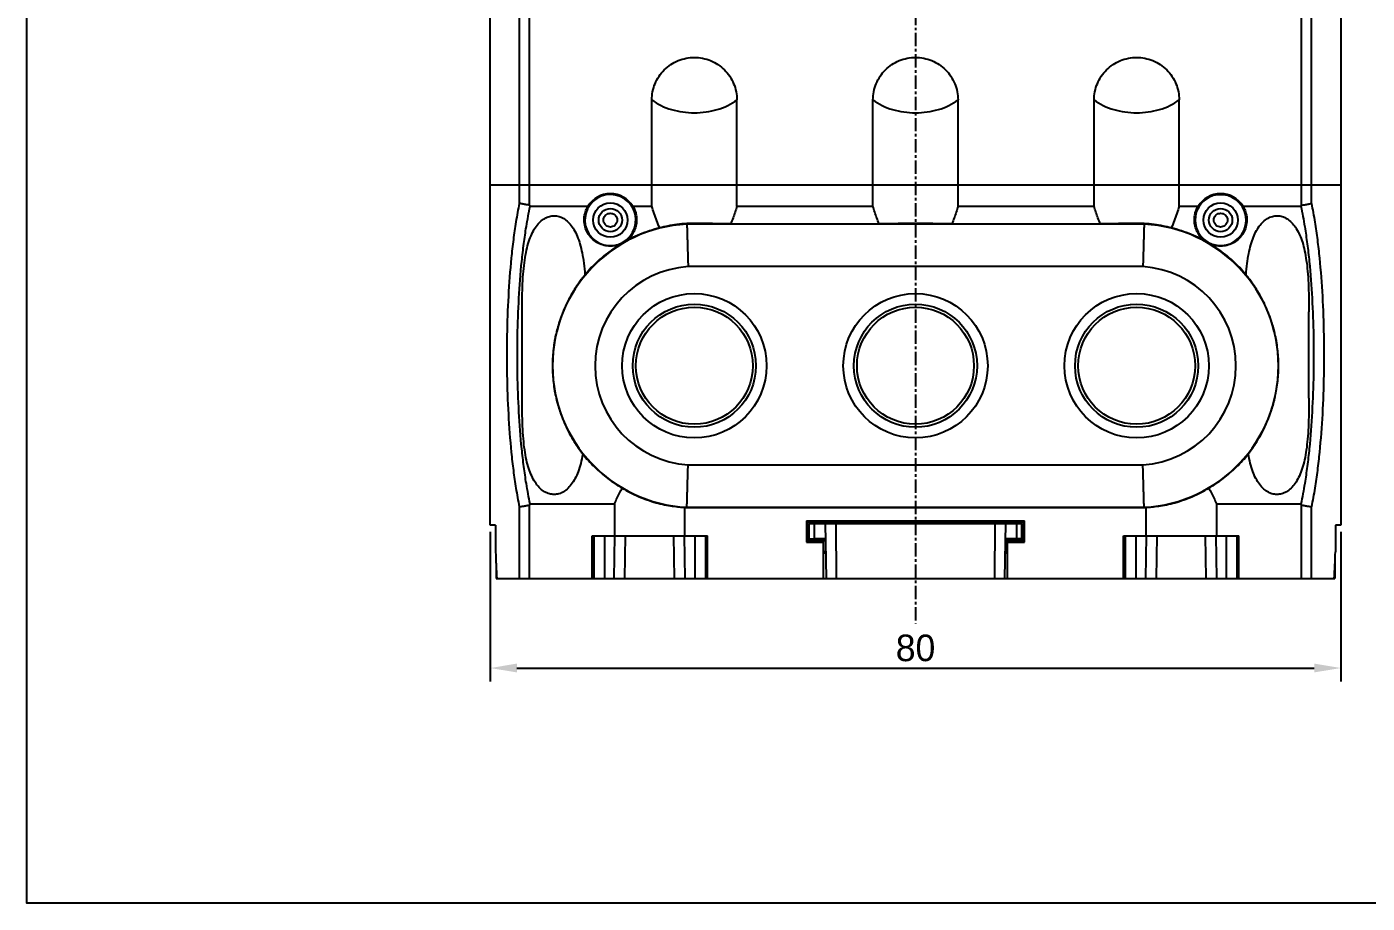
# Model space of a CAD drawing. Header units: millimetres. Extents: x 25 to 865, y 44 to 1047.
# Drawn here: x 24.8 to 150.9, y 367.2 to 449.7 of the extents above; entities that cross this region are included whole.
import ezdxf

# ---------------------------------------------------------------- set-up
doc = ezdxf.new("R2010")
doc.units = ezdxf.units.MM
doc.linetypes.add('CENTER', pattern=[2, 1.25, -0.25, 0.25, -0.25])
doc.layers.add('02___PRT_ALL_AXES', color=7, linetype='Continuous')
doc.layers.add('도면층1', color=7, linetype='Continuous')
doc.styles.get("Standard").update_dxf_attribs({"font": 'BareunDotumPro1.ttf'})
doc.dimstyles.new('ISO-25', dxfattribs={"dimtxt": 2.5, "dimasz": 2.5, "dimexe": 1.25, "dimexo": 0.625, "dimtad": 1, "dimtxsty": 'Standard', "dimcen": 2.5, "dimadec": 0, "dimazin": 0, "dimtfac": 1, "dimtmove": 0, "dimatfit": 3, "dimfxl": 0, "dimarcsym": 0})

# ---------------------------------------------------------------- blocks, each defined once
blk = doc.blocks.new('*D18')
at = {"color": 0, "lineweight": -2}
for p, q in [((68.37, 402.16), (68.37, 388.1)), ((148.37, 402.16), (148.37, 388.1)), ((70.87, 389.35), (145.87, 389.35))]:
    blk.add_line(p, q, dxfattribs=at)
at = {"color": 0}
for points in [[(70.87, 389.77), (70.87, 388.94), (68.37, 389.35)], [(145.87, 388.94), (145.87, 389.77), (148.37, 389.35)]]:
    blk.add_solid(points, dxfattribs=at)
at = {"layer": 'Defpoints', "color": 0}
for p in [(68.37, 402.79), (148.37, 402.79), (148.37, 389.35)]:
    blk.add_point(p, dxfattribs=at)
at = {"color": 0, "insert": (108.37, 391.23), "char_height": 2.5, "attachment_point": 5}
blk.add_mtext('80', dxfattribs=at)

msp = doc.modelspace()

# ---------------------------------------------------------------- linework, layer by layer
at = {"color": 7, "linetype": 'Continuous'}
for p, q in [((68.365, 402.786), (68.365, 487.486)), ((71.127, 433.055), (71.127, 487.486)), ((72.071, 432.878), (72.071, 487.486)), ((144.66, 432.878), (144.66, 487.486)), ((145.604, 433.055), (145.604, 487.486)), ((148.365, 487.486), (148.365, 402.786)), ((83.565, 432.786), (83.565, 442.786)), ((91.565, 432.786), (91.565, 442.786)), ((104.365, 432.786), (104.365, 442.786)), ((112.365, 432.786), (112.365, 442.786)), ((125.165, 432.786), (125.165, 442.786)), ((133.165, 432.786), (133.165, 442.786)), ((148.365, 434.786), (68.365, 434.786)), ((72.119, 432.786), (77.55, 432.786)), ((81.781, 432.786), (83.565, 432.786)), ((91.565, 432.786), (104.365, 432.786)), ((112.365, 432.786), (125.165, 432.786)), ((133.165, 432.786), (134.95, 432.786)), ((139.181, 432.786), (144.612, 432.786)), ((77.349, 432.113), (77.265, 431.486)), ((134.667, 431.41), (134.77, 430.786)), ((86.864, 431.105), (86.862, 431.155)), ((129.867, 431.105), (86.864, 431.105)), ((90.984, 431.128), (104.947, 431.128)), ((111.784, 431.128), (125.747, 431.128)), ((129.867, 431.105), (129.869, 431.155)), ((129.753, 427.105), (86.978, 427.105)), ((86.978, 408.467), (129.753, 408.467)), ((80.058, 404.786), (80.058, 401.786)), ((136.673, 404.786), (136.673, 401.786)), ((71.127, 397.786), (71.127, 404.517)), ((72.071, 397.786), (72.071, 404.695)), ((86.673, 401.786), (86.673, 404.472)), ((86.864, 404.468), (86.863, 404.46)), ((86.863, 404.46), (129.867, 404.46)), ((86.864, 404.468), (129.867, 404.468)), ((129.867, 404.468), (129.867, 404.46)), ((130.058, 401.786), (130.058, 404.472)), ((144.66, 397.786), (144.66, 404.695)), ((145.604, 397.786), (145.604, 404.517)), ((68.859, 402.786), (68.365, 402.786)), ((68.859, 402.786), (68.865, 400.286)), ((98.111, 403.191), (118.62, 403.191)), ((98.111, 403.191), (98.215, 403.086)), ((98.111, 403.191), (98.111, 401.181)), ((98.198, 402.786), (98.365, 402.786)), ((98.198, 402.786), (98.198, 401.268)), ((118.515, 403.086), (98.215, 403.086)), ((98.215, 403.086), (98.215, 402.786)), ((98.365, 402.936), (118.365, 402.936)), ((98.365, 401.345), (98.365, 402.936)), ((98.865, 401.502), (98.865, 402.936)), ((99.865, 402.936), (99.955, 397.786)), ((100.865, 402.936), (100.903, 397.786)), ((115.828, 397.786), (115.865, 402.936)), ((116.776, 397.786), (116.865, 402.936)), ((117.865, 402.936), (117.865, 401.502)), ((118.365, 401.345), (118.365, 402.936)), ((118.533, 402.786), (118.365, 402.786)), ((118.62, 403.191), (118.515, 403.086)), ((118.515, 402.786), (118.515, 403.086)), ((118.533, 402.786), (118.533, 401.268)), ((118.62, 401.181), (118.62, 403.191)), ((147.872, 402.786), (147.866, 400.286)), ((148.365, 402.786), (147.872, 402.786)), ((77.941, 401.786), (88.79, 401.786)), ((77.941, 397.786), (77.941, 401.786)), ((78.098, 401.786), (78.098, 397.786)), ((79.098, 401.786), (79.098, 397.786)), ((80.028, 397.786), (80.098, 401.786)), ((81.028, 397.786), (81.098, 401.786)), ((85.703, 397.786), (85.633, 401.786)), ((86.703, 397.786), (86.633, 401.786)), ((87.633, 397.786), (87.633, 401.786)), ((88.633, 397.786), (88.633, 401.786)), ((88.79, 397.786), (88.79, 401.786)), ((98.111, 401.181), (98.198, 401.268)), ((98.111, 401.181), (99.715, 401.181)), ((98.198, 401.268), (99.715, 401.268)), ((99.715, 401.188), (98.694, 401.221)), ((98.724, 401.236), (99.715, 401.264)), ((98.724, 401.221), (98.724, 401.236)), ((99.891, 401.502), (98.865, 401.502)), ((98.865, 401.336), (99.893, 401.336)), ((99.715, 397.786), (99.715, 401.264)), ((116.838, 401.336), (117.865, 401.336)), ((117.865, 401.502), (116.84, 401.502)), ((117.015, 401.268), (118.533, 401.268)), ((117.015, 401.264), (118.007, 401.236)), ((117.015, 397.786), (117.015, 401.264)), ((118.037, 401.221), (117.015, 401.188)), ((117.015, 401.181), (118.62, 401.181)), ((118.007, 401.221), (118.007, 401.236)), ((118.62, 401.181), (118.533, 401.268)), ((127.941, 401.786), (138.79, 401.786)), ((127.941, 397.786), (127.941, 401.786)), ((128.098, 401.786), (128.098, 397.786)), ((129.098, 401.786), (129.098, 397.786)), ((130.028, 397.786), (130.098, 401.786)), ((131.028, 397.786), (131.098, 401.786)), ((135.703, 397.786), (135.633, 401.786)), ((136.703, 397.786), (136.633, 401.786)), ((137.633, 397.786), (137.633, 401.786)), ((138.633, 397.786), (138.633, 401.786)), ((138.79, 397.786), (138.79, 401.786)), ((99.715, 400.316), (99.899, 400.327)), ((99.899, 400.327), (99.911, 400.327)), ((116.82, 400.327), (116.832, 400.327)), ((116.832, 400.327), (117.015, 400.316)), ((68.916, 397.786), (147.815, 397.786))]:
    msp.add_line(p, q, dxfattribs=at)
msp.add_lwpolyline([(24.775, 948.27), (864.691, 948.27), (864.691, 367.232), (24.775, 367.232)], close=True)
for centre, radius in [((79.665, 431.486), 1.618), ((79.665, 431.486), 1.095), ((137.065, 431.486), 1.618), ((137.065, 431.486), 1.095), ((87.565, 417.786), 6.79), ((108.365, 417.786), 6.79), ((129.165, 417.786), 6.79), ((87.565, 417.786), 5.79), ((87.565, 417.786), 5.5), ((108.365, 417.786), 5.79), ((108.365, 417.786), 5.5), ((129.165, 417.786), 5.79), ((129.165, 417.786), 5.5)]:
    msp.add_circle(centre, radius, dxfattribs=at)
for centre, radius, start, end in [((79.665, 431.486), 2.4, 180, 164.85829), ((79.665, 431.486), 2.483, 31.57262, 148.42738), ((137.065, 431.486), 2.4, 196.95776, 181.81631), ((137.065, 431.486), 2.483, 31.57262, 148.42738), ((87.565, 417.786), 13.337, 93.01635, 266.98365), ((129.165, 417.786), 13.337, 273.01635, 86.98365), ((87.565, 417.786), 9.338, 93.60507, 266.39493), ((129.165, 417.786), 9.338, 273.60507, 86.39493), ((87.565, 417.786), 13.344, 266.16375, 266.98448), ((129.165, 417.786), 13.344, 273.01552, 273.83625)]:
    msp.add_arc(centre, radius, start, end, dxfattribs=at)
for points, knots in [([(83.565, 442.786), (83.565, 443.306), (83.774, 444.358), (84.664, 445.688), (85.993, 446.578), (87.045, 446.786), (87.565, 446.786)], [0, 0, 0, 0, 1.5607228, 3.1214453, 4.6821679, 6.2428905, 6.2428905, 6.2428905, 6.2428905]), ([(87.565, 446.786), (88.086, 446.786), (89.138, 446.578), (90.467, 445.688), (91.357, 444.358), (91.565, 443.306), (91.565, 442.786)], [0, 0, 0, 0, 1.5607226, 3.1214452, 4.6821677, 6.2428905, 6.2428905, 6.2428905, 6.2428905]), ([(104.365, 442.786), (104.365, 443.306), (104.574, 444.358), (105.464, 445.688), (106.793, 446.578), (107.845, 446.786), (108.365, 446.786)], [0, 0, 0, 0, 1.5607228, 3.1214453, 4.6821679, 6.2428905, 6.2428905, 6.2428905, 6.2428905]), ([(108.365, 446.786), (108.886, 446.786), (109.938, 446.578), (111.267, 445.688), (112.157, 444.358), (112.365, 443.306), (112.365, 442.786)], [0, 0, 0, 0, 1.5607226, 3.1214452, 4.6821677, 6.2428905, 6.2428905, 6.2428905, 6.2428905]), ([(125.165, 442.786), (125.165, 443.306), (125.374, 444.358), (126.264, 445.688), (127.593, 446.578), (128.645, 446.786), (129.165, 446.786)], [0, 0, 0, 0, 1.5607228, 3.1214453, 4.6821679, 6.2428905, 6.2428905, 6.2428905, 6.2428905]), ([(129.165, 446.786), (129.686, 446.786), (130.738, 446.578), (132.067, 445.688), (132.957, 444.358), (133.165, 443.306), (133.165, 442.786)], [0, 0, 0, 0, 1.5607226, 3.1214452, 4.6821677, 6.2428905, 6.2428905, 6.2428905, 6.2428905]), ([(83.565, 442.786), (83.835, 442.584), (84.428, 442.228), (85.411, 441.855), (86.469, 441.634), (87.565, 441.56), (88.662, 441.634), (89.72, 441.855), (90.703, 442.228), (91.296, 442.584), (91.565, 442.786)], [0, 0, 0, 0, 1.0123135, 2.0590293, 3.1408079, 4.2429983, 5.3451888, 6.4269674, 7.4736831, 8.4859966, 8.4859966, 8.4859966, 8.4859966]), ([(104.365, 442.786), (104.635, 442.584), (105.228, 442.228), (106.211, 441.855), (107.269, 441.634), (108.365, 441.56), (109.462, 441.634), (110.52, 441.855), (111.503, 442.228), (112.096, 442.584), (112.365, 442.786)], [0, 0, 0, 0, 1.0123135, 2.0590293, 3.1408079, 4.2429983, 5.3451888, 6.4269674, 7.4736831, 8.4859966, 8.4859966, 8.4859966, 8.4859966]), ([(125.165, 442.786), (125.435, 442.584), (126.028, 442.228), (127.011, 441.855), (128.069, 441.634), (129.165, 441.56), (130.262, 441.634), (131.32, 441.855), (132.303, 442.228), (132.896, 442.584), (133.165, 442.786)], [0, 0, 0, 0, 1.0123135, 2.0590293, 3.1408079, 4.2429983, 5.3451888, 6.4269674, 7.4736831, 8.4859966, 8.4859966, 8.4859966, 8.4859966]), ([(71.126, 404.517), (71.068, 404.803), (70.957, 405.383), (70.763, 406.518), (70.559, 407.941), (70.296, 410.265), (70.073, 413.267), (69.947, 416.935), (69.947, 420.637), (70.073, 424.305), (70.296, 427.307), (70.559, 429.631), (70.763, 431.055), (70.957, 432.189), (71.068, 432.77), (71.126, 433.056)], [0, 0, 0, 0, 0.8760099, 1.7718813, 3.4530121, 5.1890708, 8.7874478, 12.4800403, 16.1985278, 19.8910138, 23.4893379, 25.2254091, 26.9065772, 27.8025164, 28.6785989, 28.6785989, 28.6785989, 28.6785989]), ([(72.119, 404.786), (72.052, 405.099), (71.926, 405.734), (71.721, 406.906), (71.515, 408.319), (71.257, 410.562), (71.039, 413.459), (70.915, 417), (70.915, 420.573), (71.039, 424.113), (71.257, 427.01), (71.515, 429.253), (71.721, 430.667), (71.926, 431.838), (72.052, 432.474), (72.119, 432.786)], [0, 0, 0, 0, 0.9590469, 1.943817, 3.566864, 5.2427451, 8.7160099, 12.2799627, 15.8688386, 19.4326886, 22.9059024, 24.5817956, 26.2048785, 27.1897132, 28.1488309, 28.1488309, 28.1488309, 28.1488309]), ([(72.071, 432.878), (71.967, 432.897), (71.759, 432.935), (71.444, 432.996), (71.233, 433.034), (71.127, 433.055)], [0, 0, 0, 0, 0.31645168, 0.63682698, 0.96101966, 0.96101966, 0.96101966, 0.96101966]), ([(72.071, 432.878), (72.077, 432.868), (72.087, 432.847), (72.104, 432.817), (72.114, 432.796), (72.119, 432.786)], [0, 0, 0, 0, 0.03452939, 0.06900657, 0.10343203, 0.10343203, 0.10343203, 0.10343203]), ([(77.195, 431.486), (77.194, 431.638), (77.219, 431.942), (77.34, 432.383), (77.472, 432.657), (77.55, 432.786)], [0, 0, 0, 0, 0.4548919, 0.9109671, 1.3629059, 1.3629059, 1.3629059, 1.3629059]), ([(81.781, 432.786), (81.859, 432.657), (81.991, 432.383), (82.112, 431.942), (82.137, 431.638), (82.136, 431.486)], [0, 0, 0, 0, 0.4519388, 0.9080139, 1.3629059, 1.3629059, 1.3629059, 1.3629059]), ([(84.311, 430.747), (84.211, 430.972), (84.022, 431.424), (83.773, 432.104), (83.63, 432.561), (83.565, 432.786)], [0, 0, 0, 0, 0.7380452, 1.469432, 2.1726361, 2.1726361, 2.1726361, 2.1726361]), ([(91.565, 432.786), (91.513, 432.604), (91.4, 432.235), (91.206, 431.682), (91.06, 431.312), (90.984, 431.128)], [0, 0, 0, 0, 0.5687636, 1.1582226, 1.7583306, 1.7583306, 1.7583306, 1.7583306]), ([(104.947, 431.128), (104.871, 431.312), (104.725, 431.682), (104.531, 432.235), (104.418, 432.604), (104.365, 432.786)], [0, 0, 0, 0, 0.60011, 1.1895694, 1.7583306, 1.7583306, 1.7583306, 1.7583306]), ([(112.365, 432.786), (112.313, 432.604), (112.2, 432.235), (112.006, 431.682), (111.86, 431.312), (111.784, 431.128)], [0, 0, 0, 0, 0.5687636, 1.1582226, 1.7583306, 1.7583306, 1.7583306, 1.7583306]), ([(125.747, 431.128), (125.671, 431.312), (125.525, 431.682), (125.331, 432.235), (125.218, 432.604), (125.165, 432.786)], [0, 0, 0, 0, 0.60011, 1.1895694, 1.7583306, 1.7583306, 1.7583306, 1.7583306]), ([(133.165, 432.786), (133.101, 432.561), (132.958, 432.104), (132.709, 431.424), (132.52, 430.972), (132.42, 430.747)], [0, 0, 0, 0, 0.7032125, 1.4345976, 2.1726361, 2.1726361, 2.1726361, 2.1726361]), ([(134.595, 431.486), (134.594, 431.638), (134.619, 431.942), (134.74, 432.383), (134.872, 432.657), (134.95, 432.786)], [0, 0, 0, 0, 0.4548919, 0.9109671, 1.3629059, 1.3629059, 1.3629059, 1.3629059]), ([(139.181, 432.786), (139.259, 432.657), (139.391, 432.383), (139.512, 431.942), (139.537, 431.638), (139.536, 431.486)], [0, 0, 0, 0, 0.4519388, 0.9080139, 1.3629059, 1.3629059, 1.3629059, 1.3629059]), ([(144.612, 432.786), (144.617, 432.796), (144.627, 432.817), (144.644, 432.847), (144.654, 432.868), (144.66, 432.878)], [0, 0, 0, 0, 0.03442269, 0.06889706, 0.10342364, 0.10342364, 0.10342364, 0.10342364]), ([(144.612, 432.786), (144.679, 432.471), (144.807, 431.83), (145.012, 430.653), (145.218, 429.238), (145.475, 426.998), (145.693, 424.105), (145.816, 420.57), (145.816, 417.002), (145.693, 413.467), (145.475, 410.574), (145.218, 408.334), (145.012, 406.919), (144.807, 405.743), (144.679, 405.101), (144.612, 404.786)], [0, 0, 0, 0, 0.9673975, 1.9609323, 3.5820833, 5.2558095, 8.7241291, 12.2826831, 15.8661821, 19.4248385, 22.8932095, 24.5669239, 26.1880393, 27.1815101, 28.1488371, 28.1488371, 28.1488371, 28.1488371]), ([(144.66, 432.878), (144.764, 432.897), (144.972, 432.935), (145.287, 432.996), (145.498, 433.034), (145.604, 433.055)], [0, 0, 0, 0, 0.31645251, 0.63682839, 0.96102139, 0.96102139, 0.96102139, 0.96102139]), ([(145.604, 433.056), (145.663, 432.767), (145.775, 432.181), (145.97, 431.041), (146.174, 429.616), (146.436, 427.295), (146.658, 424.297), (146.784, 420.634), (146.784, 416.938), (146.658, 413.275), (146.436, 410.277), (146.173, 407.956), (145.97, 406.531), (145.775, 405.391), (145.663, 404.806), (145.604, 404.517)], [0, 0, 0, 0, 0.8846843, 1.7896084, 3.4687777, 5.2026055, 8.7958603, 12.4828594, 16.1957758, 19.882881, 23.476189, 25.2100047, 26.889137, 27.7939939, 28.6786058, 28.6786058, 28.6786058, 28.6786058]), ([(71.365, 422.804), (71.365, 423.133), (71.368, 423.922), (71.39, 425.119), (71.453, 426.349), (71.559, 427.44), (71.713, 428.405), (71.918, 429.253), (72.175, 429.988), (72.484, 430.612), (72.845, 431.124), (73.252, 431.515), (73.693, 431.776), (74.152, 431.903), (74.616, 431.898), (75.074, 431.76), (75.511, 431.489), (75.913, 431.092), (76.268, 430.576), (76.572, 429.949), (76.825, 429.212), (77.026, 428.363), (77.177, 427.397), (77.243, 426.713), (77.269, 426.35)], [0, 0, 0, 0, 0.986682, 2.3675431, 3.5915967, 4.6817551, 5.6543199, 6.5214363, 7.294764, 7.9856737, 8.6052461, 9.1650169, 9.6663018, 10.1256674, 10.5753639, 11.0391982, 11.5441114, 12.1026988, 12.7227238, 13.4140541, 14.1878356, 15.0552129, 16.027825, 17.1177357, 17.1177357, 17.1177357, 17.1177357]), ([(80.686, 429.256), (80.505, 429.174), (80.121, 429.053), (79.52, 429.015), (78.927, 429.123), (78.373, 429.371), (77.889, 429.753), (77.508, 430.25), (77.258, 430.84), (77.197, 431.269), (77.195, 431.486)], [0, 0, 0, 0, 0.5979773, 1.1926589, 1.7884346, 2.3889936, 2.9967619, 3.6181055, 4.2495704, 4.9000316, 4.9000316, 4.9000316, 4.9000316]), ([(80.313, 431.486), (80.314, 431.408), (80.287, 431.252), (80.167, 431.05), (79.989, 430.905), (79.777, 430.83), (79.554, 430.83), (79.341, 430.905), (79.163, 431.05), (79.044, 431.252), (79.017, 431.408), (79.018, 431.486)], [0, 0, 0, 0, 0.2330936, 0.464168, 0.689215, 0.9087282, 1.1267077, 1.346244, 1.5718552, 1.8020338, 2.0353214, 2.0353214, 2.0353214, 2.0353214]), ([(79.018, 431.486), (79.018, 431.563), (79.047, 431.717), (79.167, 431.915), (79.342, 432.056), (79.55, 432.131), (79.773, 432.132), (79.987, 432.058), (80.164, 431.914), (80.284, 431.716), (80.313, 431.563), (80.313, 431.486)], [0, 0, 0, 0, 0.2305825, 0.4592247, 0.6783284, 0.8916416, 1.1120134, 1.3339723, 1.5571951, 1.7837065, 2.0138109, 2.0138109, 2.0138109, 2.0138109]), ([(82.136, 431.486), (82.134, 431.291), (82.085, 430.906), (81.881, 430.367), (81.568, 429.898), (81.165, 429.518), (80.85, 429.331), (80.686, 429.256)], [0, 0, 0, 0, 0.5851829, 1.1532881, 1.712455, 2.2616519, 2.8022789, 2.8022789, 2.8022789, 2.8022789]), ([(136.045, 429.256), (135.881, 429.331), (135.565, 429.518), (135.163, 429.898), (134.849, 430.367), (134.646, 430.906), (134.597, 431.291), (134.595, 431.486)], [0, 0, 0, 0, 0.5406611, 1.0898741, 1.6490191, 2.2171277, 2.8022789, 2.8022789, 2.8022789, 2.8022789]), ([(139.536, 431.486), (139.534, 431.269), (139.473, 430.84), (139.223, 430.25), (138.842, 429.753), (138.358, 429.371), (137.804, 429.123), (137.211, 429.015), (136.61, 429.053), (136.226, 429.174), (136.045, 429.256)], [0, 0, 0, 0, 0.650493, 1.2819502, 1.903324, 2.5110361, 3.1116044, 3.7073273, 4.3020504, 4.9000316, 4.9000316, 4.9000316, 4.9000316]), ([(137.713, 431.486), (137.714, 431.408), (137.687, 431.252), (137.567, 431.05), (137.389, 430.905), (137.177, 430.83), (136.954, 430.83), (136.741, 430.905), (136.563, 431.05), (136.444, 431.252), (136.417, 431.408), (136.418, 431.486)], [0, 0, 0, 0, 0.2330936, 0.464168, 0.689215, 0.9087282, 1.1267077, 1.346244, 1.5718552, 1.8020338, 2.0353214, 2.0353214, 2.0353214, 2.0353214]), ([(136.418, 431.486), (136.418, 431.563), (136.447, 431.717), (136.567, 431.915), (136.742, 432.056), (136.95, 432.131), (137.173, 432.132), (137.387, 432.058), (137.564, 431.914), (137.684, 431.716), (137.713, 431.563), (137.713, 431.486)], [0, 0, 0, 0, 0.2305825, 0.4592247, 0.6783284, 0.8916416, 1.1120134, 1.3339723, 1.5571951, 1.7837065, 2.0138109, 2.0138109, 2.0138109, 2.0138109]), ([(139.462, 426.35), (139.487, 426.701), (139.55, 427.365), (139.694, 428.304), (139.885, 429.135), (140.126, 429.864), (140.417, 430.493), (140.759, 431.017), (141.148, 431.43), (141.578, 431.722), (142.041, 431.886), (142.519, 431.912), (142.993, 431.796), (143.441, 431.544), (143.849, 431.166), (144.209, 430.673), (144.519, 430.075), (144.776, 429.373), (144.984, 428.569), (145.142, 427.659), (145.255, 426.636), (145.326, 425.492), (145.361, 424.217), (145.365, 423.322), (145.365, 422.851)], [0, 0, 0, 0, 1.0539133, 1.9995836, 2.8481318, 3.6107793, 4.2979822, 4.9211538, 5.4787102, 5.9913222, 6.4659129, 6.9324471, 7.4068888, 7.9102651, 8.4594167, 9.0619347, 9.732982, 10.4743288, 11.3004237, 12.2190559, 13.2437483, 14.3858049, 15.6577235, 17.0702457, 17.0702457, 17.0702457, 17.0702457]), ([(84.311, 430.747), (83.991, 430.668), (83.358, 430.485), (82.434, 430.143), (81.54, 429.736), (80.966, 429.423), (80.686, 429.256)], [0, 0, 0, 0, 0.9886856, 1.9739174, 2.9552556, 3.9327975, 3.9327975, 3.9327975, 3.9327975]), ([(86.862, 431.155), (86.55, 431.137), (85.948, 431.082), (85.096, 430.941), (84.56, 430.815), (84.311, 430.747)], [0, 0, 0, 0, 0.9382236, 1.8134254, 2.5877591, 2.5877591, 2.5877591, 2.5877591]), ([(90.984, 431.128), (90.852, 431.131), (90.572, 431.136), (90.128, 431.142), (89.642, 431.147), (89.121, 431.151), (88.574, 431.154), (88.01, 431.156), (87.438, 431.156), (87.054, 431.155), (86.862, 431.155)], [0, 0, 0, 0, 0.3954218, 0.8410072, 1.3301568, 1.8542977, 2.4040298, 2.9708166, 3.5464098, 4.121554, 4.121554, 4.121554, 4.121554]), ([(86.864, 431.105), (86.865, 431.067), (86.868, 430.928), (86.876, 430.629), (86.889, 430.157), (86.906, 429.535), (86.927, 428.794), (86.952, 427.971), (86.969, 427.399), (86.978, 427.105)], [0, 0, 0, 0, 0.1135276, 0.4177656, 0.8977477, 1.5298871, 2.2831417, 3.1205469, 4.0010384, 4.0010384, 4.0010384, 4.0010384]), ([(111.784, 431.128), (111.547, 431.133), (111.032, 431.141), (110.212, 431.149), (109.31, 431.155), (108.365, 431.156), (107.421, 431.155), (106.519, 431.149), (105.699, 431.141), (105.184, 431.133), (104.947, 431.128)], [0, 0, 0, 0, 0.7104908, 1.5438574, 2.4607669, 3.4184532, 4.3761243, 5.2930236, 6.1263715, 6.8368552, 6.8368552, 6.8368552, 6.8368552]), ([(129.869, 431.155), (129.677, 431.155), (129.292, 431.156), (128.719, 431.156), (128.153, 431.154), (127.606, 431.151), (127.086, 431.147), (126.601, 431.142), (126.159, 431.136), (125.879, 431.131), (125.747, 431.128)], [0, 0, 0, 0, 0.5758976, 1.1529897, 1.7211861, 2.2713839, 2.7946923, 3.2823446, 3.7266461, 4.121554, 4.121554, 4.121554, 4.121554]), ([(129.867, 431.105), (129.866, 431.067), (129.863, 430.928), (129.855, 430.629), (129.842, 430.157), (129.825, 429.535), (129.804, 428.794), (129.779, 427.971), (129.762, 427.399), (129.753, 427.105)], [0, 0, 0, 0, 0.1135276, 0.4177656, 0.8977477, 1.5298871, 2.2831417, 3.1205469, 4.0010384, 4.0010384, 4.0010384, 4.0010384]), ([(132.42, 430.747), (132.171, 430.815), (131.635, 430.941), (130.783, 431.082), (130.181, 431.137), (129.869, 431.155)], [0, 0, 0, 0, 0.7743356, 1.6496364, 2.5877591, 2.5877591, 2.5877591, 2.5877591]), ([(136.045, 429.256), (135.765, 429.423), (135.191, 429.736), (134.298, 430.143), (133.373, 430.485), (132.74, 430.667), (132.42, 430.747)], [0, 0, 0, 0, 0.9778351, 1.9586209, 2.9434435, 3.9327975, 3.9327975, 3.9327975, 3.9327975]), ([(80.686, 429.256), (80.428, 429.103), (79.922, 428.778), (79.199, 428.242), (78.512, 427.659), (77.866, 427.03), (77.463, 426.581), (77.269, 426.35)], [0, 0, 0, 0, 0.9010259, 1.8003713, 2.6997332, 3.6008596, 4.5056401, 4.5056401, 4.5056401, 4.5056401]), ([(139.462, 426.35), (139.268, 426.582), (138.865, 427.03), (138.218, 427.66), (137.531, 428.243), (136.808, 428.779), (136.303, 429.103), (136.045, 429.256)], [0, 0, 0, 0, 0.9048843, 1.8066651, 2.7066495, 3.6059279, 4.5056401, 4.5056401, 4.5056401, 4.5056401]), ([(77.269, 426.35), (77.206, 426.267), (77.041, 426.053), (76.749, 425.657), (76.378, 425.113), (75.958, 424.422), (75.518, 423.584), (75.087, 422.589), (74.695, 421.425), (74.388, 420.095), (74.211, 418.635), (74.2, 417.118), (74.359, 415.64), (74.656, 414.287), (75.042, 413.1), (75.475, 412.079), (75.92, 411.216), (76.349, 410.504), (76.727, 409.945), (76.963, 409.624), (77.066, 409.489)], [0, 0, 0, 0, 0.3137999, 0.8119937, 1.4737878, 2.2905221, 3.2341135, 4.3127178, 5.5394086, 6.9148563, 8.3988948, 9.9426131, 11.4577963, 12.8480745, 14.0911363, 15.1956373, 16.1715353, 17.0030748, 17.6873212, 18.1965491, 18.1965491, 18.1965491, 18.1965491]), ([(139.665, 409.489), (139.767, 409.624), (140.003, 409.944), (140.381, 410.502), (140.809, 411.213), (141.254, 412.074), (141.685, 413.09), (142.07, 414.27), (142.368, 415.62), (142.531, 417.101), (142.521, 418.627), (142.344, 420.096), (142.034, 421.432), (141.641, 422.598), (141.209, 423.591), (140.77, 424.427), (140.352, 425.115), (139.981, 425.659), (139.69, 426.054), (139.525, 426.268), (139.462, 426.35)], [0, 0, 0, 0, 0.5073171, 1.1911244, 2.0223817, 2.9961064, 4.0946355, 5.329952, 6.7162889, 8.2352407, 9.7883133, 11.2833325, 12.6670198, 13.8953031, 14.9704498, 15.9103345, 16.7252424, 17.3862357, 17.8837035, 18.1965243, 18.1965243, 18.1965243, 18.1965243]), ([(77.066, 409.489), (77.014, 409.189), (76.896, 408.624), (76.657, 407.841), (76.363, 407.17), (76.016, 406.612), (75.62, 406.173), (75.183, 405.865), (74.725, 405.695), (74.26, 405.658), (73.796, 405.755), (73.348, 405.987), (72.932, 406.35), (72.561, 406.835), (72.24, 407.434), (71.972, 408.143), (71.755, 408.964), (71.59, 409.901), (71.473, 410.96), (71.401, 412.151), (71.369, 413.426), (71.365, 414.305), (71.365, 414.741)], [0, 0, 0, 0, 0.9134611, 1.7276499, 2.4542659, 3.1043191, 3.6899639, 4.2166439, 4.6914305, 5.139253, 5.5985472, 6.0922641, 6.6368794, 7.2414821, 7.9146161, 8.6675382, 9.5114755, 10.4579863, 11.5190677, 12.7074049, 14.0367795, 15.3442872, 15.3442872, 15.3442872, 15.3442872]), ([(145.365, 414.721), (145.365, 414.248), (145.361, 413.348), (145.326, 412.066), (145.254, 410.914), (145.139, 409.885), (144.976, 408.968), (144.764, 408.159), (144.5, 407.455), (144.182, 406.854), (143.81, 406.362), (143.392, 405.993), (142.94, 405.757), (142.473, 405.658), (142.001, 405.695), (141.535, 405.872), (141.093, 406.189), (140.696, 406.636), (140.353, 407.198), (140.065, 407.866), (139.831, 408.64), (139.716, 409.195), (139.665, 409.489)], [0, 0, 0, 0, 1.4202952, 2.6991618, 3.8482154, 4.8796043, 5.8060752, 6.6377488, 7.3847618, 8.058171, 8.6703147, 9.2240303, 9.7201416, 10.1810023, 10.6372038, 11.12352, 11.6581454, 12.2528123, 12.9036582, 13.6261632, 14.4287188, 15.3243512, 15.3243512, 15.3243512, 15.3243512]), ([(77.066, 409.489), (77.41, 409.058), (78.152, 408.237), (79.404, 407.158), (80.32, 406.547), (80.791, 406.273)], [0, 0, 0, 0, 1.654351, 3.3107969, 4.9463651, 4.9463651, 4.9463651, 4.9463651]), ([(135.94, 406.273), (136.411, 406.547), (137.327, 407.158), (138.579, 408.237), (139.321, 409.058), (139.665, 409.489)], [0, 0, 0, 0, 1.6355651, 3.2920097, 4.9463651, 4.9463651, 4.9463651, 4.9463651]), ([(86.927, 406.75), (86.935, 407.029), (86.952, 407.601), (86.969, 408.174), (86.978, 408.467)], [0, 0, 0, 0, 0.8374052, 1.7178967, 1.7178967, 1.7178967, 1.7178967]), ([(129.804, 406.75), (129.796, 407.029), (129.779, 407.601), (129.762, 408.174), (129.753, 408.467)], [0, 0, 0, 0, 0.8374052, 1.7178967, 1.7178967, 1.7178967, 1.7178967]), ([(80.058, 404.786), (80.129, 404.963), (80.276, 405.307), (80.521, 405.804), (80.699, 406.12), (80.791, 406.273)], [0, 0, 0, 0, 0.570693, 1.1237338, 1.658999, 1.658999, 1.658999, 1.658999]), ([(80.791, 406.273), (81.028, 406.129), (81.526, 405.85), (82.311, 405.478), (83.129, 405.158), (83.949, 404.901), (84.735, 404.71), (85.46, 404.582), (86.098, 404.506), (86.494, 404.479), (86.673, 404.472)], [0, 0, 0, 0, 0.8329751, 1.7106727, 2.6021359, 3.4686793, 4.28523, 5.0262024, 5.6760457, 6.2139206, 6.2139206, 6.2139206, 6.2139206]), ([(86.864, 404.468), (86.865, 404.505), (86.868, 404.645), (86.876, 404.944), (86.889, 405.416), (86.905, 405.982), (86.916, 406.389), (86.922, 406.585)], [0, 0, 0, 0, 0.1135276, 0.4177656, 0.8977477, 1.5298871, 2.1177981, 2.1177981, 2.1177981, 2.1177981]), ([(129.867, 404.468), (129.866, 404.505), (129.863, 404.645), (129.855, 404.944), (129.842, 405.416), (129.826, 405.982), (129.815, 406.389), (129.809, 406.585)], [0, 0, 0, 0, 0.1135276, 0.4177656, 0.8977477, 1.5298871, 2.1177981, 2.1177981, 2.1177981, 2.1177981]), ([(130.058, 404.472), (130.237, 404.479), (130.633, 404.506), (131.271, 404.582), (131.996, 404.71), (132.782, 404.901), (133.602, 405.158), (134.42, 405.478), (135.205, 405.85), (135.703, 406.129), (135.94, 406.273)], [0, 0, 0, 0, 0.5379046, 1.1878319, 1.9287331, 2.7453229, 3.6117738, 4.5032953, 5.3809761, 6.2139206, 6.2139206, 6.2139206, 6.2139206]), ([(135.94, 406.273), (136.032, 406.12), (136.21, 405.803), (136.454, 405.307), (136.602, 404.963), (136.673, 404.786)], [0, 0, 0, 0, 0.5352949, 1.0887055, 1.658999, 1.658999, 1.658999, 1.658999]), ([(72.119, 404.786), (72.114, 404.776), (72.104, 404.755), (72.087, 404.725), (72.077, 404.705), (72.071, 404.695)], [0, 0, 0, 0, 0.03442528, 0.06890227, 0.10343148, 0.10343148, 0.10343148, 0.10343148]), ([(144.66, 404.695), (144.654, 404.705), (144.644, 404.725), (144.627, 404.755), (144.617, 404.776), (144.612, 404.786)], [0, 0, 0, 0, 0.03452639, 0.06900059, 0.1034231, 0.1034231, 0.1034231, 0.1034231]), ([(71.127, 404.517), (71.233, 404.538), (71.444, 404.577), (71.759, 404.637), (71.967, 404.676), (72.071, 404.695)], [0, 0, 0, 0, 0.32419283, 0.64456815, 0.96101977, 0.96101977, 0.96101977, 0.96101977]), ([(144.66, 404.695), (144.764, 404.676), (144.972, 404.637), (145.287, 404.577), (145.498, 404.538), (145.604, 404.517)], [0, 0, 0, 0, 0.31645245, 0.63682835, 0.9610215, 0.9610215, 0.9610215, 0.9610215]), ([(98.365, 401.493), (98.365, 401.499), (98.401, 401.49), (98.438, 401.502), (98.522, 401.498), (98.62, 401.502), (98.739, 401.502), (98.822, 401.502), (98.865, 401.502)], [0, 0, 0, 0, 0.01718912, 0.06719055, 0.14667665, 0.25024031, 0.37082787, 0.50022675, 0.50022675, 0.50022675, 0.50022675]), ([(98.865, 401.336), (98.822, 401.336), (98.739, 401.337), (98.62, 401.337), (98.522, 401.34), (98.438, 401.337), (98.401, 401.348), (98.365, 401.339), (98.365, 401.345)], [0, 0, 0, 0, 0.1293989, 0.24998646, 0.3535501, 0.43303619, 0.48303763, 0.50022675, 0.50022675, 0.50022675, 0.50022675]), ([(118.365, 401.493), (118.365, 401.499), (118.33, 401.49), (118.293, 401.502), (118.209, 401.498), (118.11, 401.502), (117.992, 401.502), (117.909, 401.502), (117.865, 401.502)], [0, 0, 0, 0, 0.01718912, 0.06719055, 0.14667665, 0.25024031, 0.37082787, 0.50022675, 0.50022675, 0.50022675, 0.50022675]), ([(118.365, 401.345), (118.365, 401.339), (118.33, 401.348), (118.293, 401.337), (118.209, 401.34), (118.11, 401.337), (117.992, 401.337), (117.909, 401.336), (117.865, 401.336)], [0, 0, 0, 0, 0.01718912, 0.06719055, 0.14667665, 0.25024031, 0.37082787, 0.50022675, 0.50022675, 0.50022675, 0.50022675]), ([(68.865, 400.286), (68.883, 399.869), (68.92, 399.036), (68.958, 398.203), (68.978, 397.786)], [0, 0, 0, 0, 1.2512546, 2.5021707, 2.5021707, 2.5021707, 2.5021707]), ([(99.715, 400.193), (99.744, 400.192), (99.81, 400.191), (99.876, 400.19), (99.913, 400.19)], [0, 0, 0, 0, 0.08636868, 0.19794927, 0.19794927, 0.19794927, 0.19794927]), ([(116.818, 400.19), (116.855, 400.19), (116.921, 400.191), (116.987, 400.192), (117.015, 400.193)], [0, 0, 0, 0, 0.11158059, 0.19794927, 0.19794927, 0.19794927, 0.19794927]), ([(147.753, 397.786), (147.772, 398.202), (147.811, 399.036), (147.848, 399.869), (147.866, 400.286)], [0, 0, 0, 0, 1.2500782, 2.5021707, 2.5021707, 2.5021707, 2.5021707])]:
    msp.add_open_spline(points, degree=3, knots=knots, dxfattribs=at)
for points in [[(86.922, 406.585), (86.923, 406.64), (86.925, 406.695), (86.927, 406.75)], [(129.809, 406.585), (129.808, 406.64), (129.806, 406.695), (129.804, 406.75)], [(98.592, 401.223), (98.572, 401.196), (98.66, 401.222), (98.694, 401.221)], [(118.139, 401.223), (118.159, 401.196), (118.071, 401.222), (118.037, 401.221)], [(68.912, 399.218), (68.914, 398.741), (68.915, 398.264), (68.916, 397.786)], [(147.819, 399.218), (147.817, 398.741), (147.816, 398.264), (147.815, 397.786)]]:
    msp.add_open_spline(points, degree=3, dxfattribs=at)
at = {"layer": '02___PRT_ALL_AXES', "color": 7, "linetype": 'Continuous'}
for p, q in [((71.365, 414.75), (71.365, 422.78)), ((145.365, 414.721), (145.365, 422.851)), ((72.119, 404.786), (80.058, 404.786)), ((136.673, 404.786), (144.612, 404.786))]:
    msp.add_line(p, q, dxfattribs=at)
at = {"layer": '도면층1', "color": 1, "linetype": 'CENTER'}
msp.add_line((108.365, 507.085), (108.365, 393.551), dxfattribs=at)

# ---------------------------------------------------------------- dimensions: what is measured, and where the dimension line sits
dim = msp.add_linear_dim(base=(148.365, 389.353), p1=(68.365, 402.786), p2=(148.365, 402.786), dimstyle='ISO-25', override={"dimfxl": 3})
dim.commit()
dim.dimension.update_dxf_attribs({"geometry": '*D18', "text_midpoint": (108.365, 391.228)})

doc.saveas('drawing.dxf')
